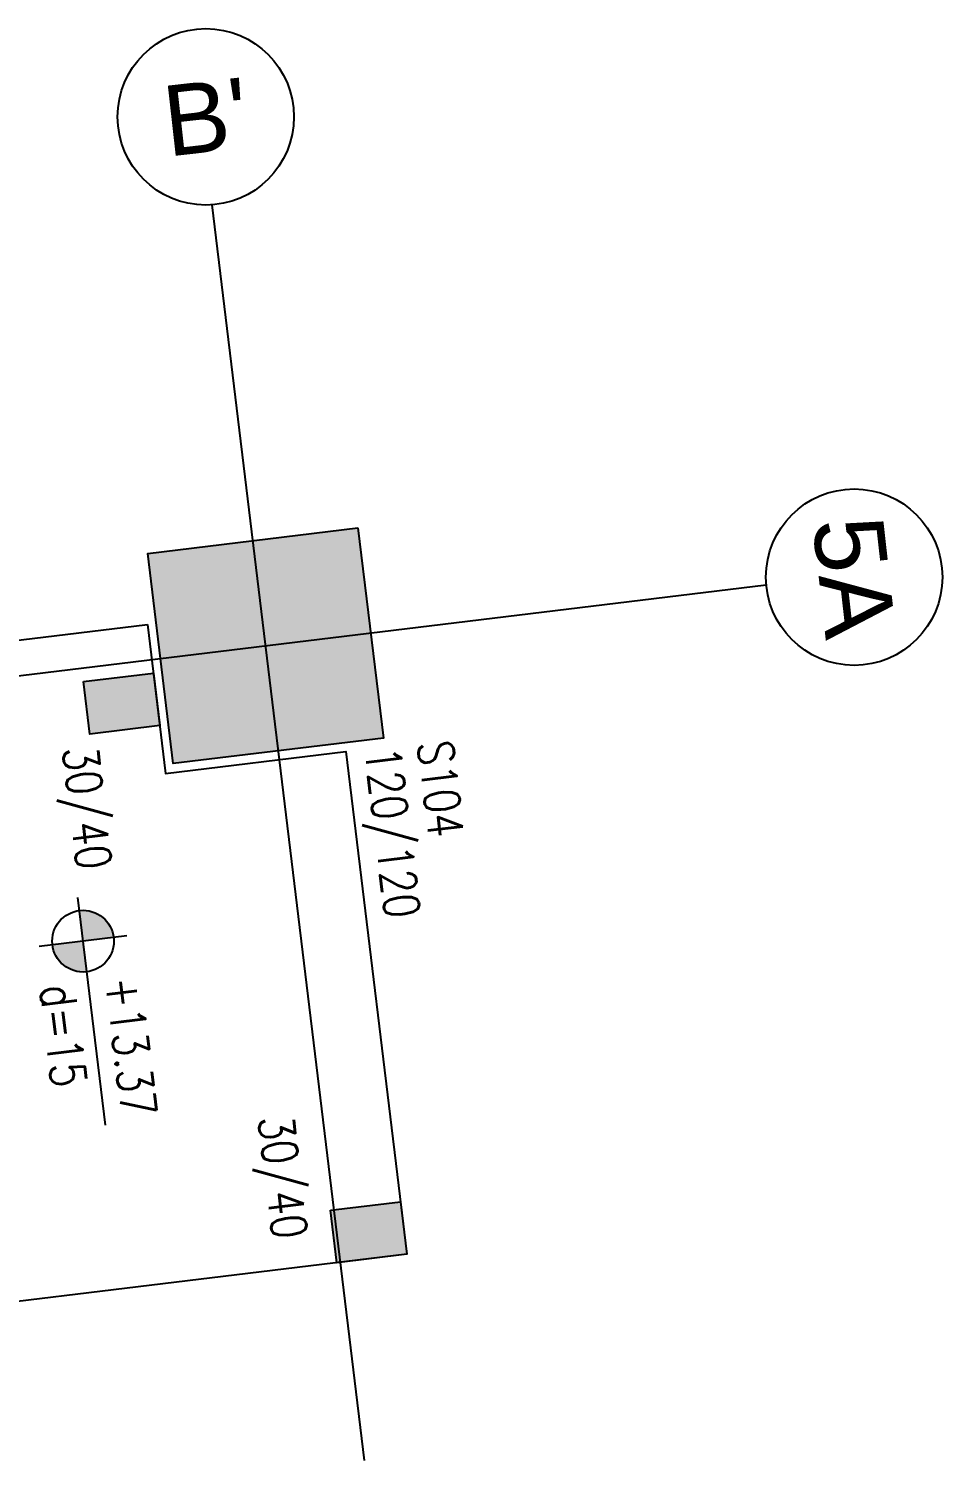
# Model space of a CAD drawing. Header units: millimetres. Extents: x 400382 to 401276, y 4543898 to 4544126.
# Drawn here: x 400492.22 to 400497.4, y 4544066.29 to 4544074.41 of the extents above; entities that cross this region are included whole.
import ezdxf
from ezdxf.enums import TextEntityAlignment as Align

# ---------------------------------------------------------------- set-up
doc = ezdxf.new("R2010")
doc.units = ezdxf.units.MM
doc.linetypes.add('AKS', pattern=[3, 2.5, -0.25, 0, -0.25])
doc.linetypes.add('CONTINU', pattern=[0])
for name, color, linetype in [('aks prota', 2, 'AKS'), ('caks prota', 4, 'Continuous'), ('kesit prota', 1, 'Continuous'), ('kiriş prota', 6, 'Continuous'), ('kolon prota', 1, 'Continuous'), ('kolon tarama prota', 252, 'Continuous'), ('lkolon prota', 4, 'Continuous'), ('st-s_level (kot)', 6, 'Continuous'), ('st-s_levelmark (kot işareti)', 4, 'Continuous'), ('taks prota', 7, 'Continuous'), ('tkolon prota', 6, 'Continuous')]:
    doc.layers.add(name, color=color, linetype=linetype)
doc.styles.add('OLCU', font='romanstw.shx')
doc.styles.add('TAKS', font='Arial Unicode.ttf')
doc.styles.add('tkolon', font='romanstw.shx')

# ---------------------------------------------------------------- blocks, each defined once
blk = doc.blocks.new('PLAN_KOT')
at = {"layer": 'st-s_levelmark (kot işareti)'}
h = blk.add_hatch(color=256, dxfattribs=at)
h.paths.add_polyline_path([(0, 17.5, 0.414214), (-17.5, 0), (0, 0)])
h.paths.add_polyline_path([(17.5, 0), (0, 0), (0, -17.5, 0.414214)])
for p, q in [((0, 25), (0, -25)), ((105, 0), (-25, 0))]:
    blk.add_line(p, q, dxfattribs=at)
blk.add_circle((0, 0), 17.5, dxfattribs=at)
at = {"layer": 'st-s_level (kot)', "color": 6, "style": 'OLCU', "width": 0.8}
for tag, p in [('KOT', (22.67, 9.78)), ('DÖŞEME_KALINLIĞI', (22.67, -27.63))]:
    blk.add_attdef(tag, p, '', height=20, dxfattribs=at)

msp = doc.modelspace()

# ---------------------------------------------------------------- hatches: boundary and pattern name
at = {"layer": 'kolon tarama prota'}
h = msp.add_hatch(color=256, dxfattribs=at)
h.dxf.hatch_style = 1
h.paths.add_polyline_path([(400494.08499, 4544071.57757), (400494.22965, 4544070.38632), (400493.03841, 4544070.24166), (400492.89374, 4544071.43291)])
h = msp.add_hatch(color=256, dxfattribs=at)
h.dxf.hatch_style = 1
h.paths.add_polyline_path([(400489.99717, 4544070.39971), (400490.39426, 4544070.44793), (400490.43042, 4544070.15011), (400490.03334, 4544070.10189)])
h.paths.add_polyline_path([(400490.37613, 4544067.27911), (400490.77322, 4544067.32733), (400490.80938, 4544067.02952), (400490.4123, 4544066.9813)])
h.paths.add_polyline_path([(400493.93002, 4544067.71069), (400494.32711, 4544067.75891), (400494.36327, 4544067.4611), (400493.96619, 4544067.41287)])
h.paths.add_polyline_path([(400492.52858, 4544070.70711), (400492.92566, 4544070.75534), (400492.96182, 4544070.45752), (400492.56474, 4544070.4093)])

# ---------------------------------------------------------------- linework, layer by layer
at = {"layer": 'aks prota', "ltscale": 10}
for p, q in [((400494.12227, 4544066.29353), (400493.25829, 4544073.40811)), ((400488.55231, 4544070.30128), (400496.40061, 4544071.25437))]:
    msp.add_line(p, q, dxfattribs=at)
at = {"layer": 'caks prota', "ltscale": 0.05}
for centre in [(400493.22261, 4544073.90684), (400496.89892, 4544071.2985)]:
    msp.add_circle(centre, 0.5, dxfattribs=at)
at = {"layer": 'kesit prota'}
for points in [[(400492.52858, 4544070.70711), (400492.92566, 4544070.75534), (400492.96182, 4544070.45752), (400492.56474, 4544070.4093)], [(400493.93002, 4544067.71069), (400494.32711, 4544067.75891), (400494.36327, 4544067.4611), (400493.96619, 4544067.41287)]]:
    msp.add_lwpolyline(points, close=True, dxfattribs=at)
at = {"layer": 'kiriş prota'}
msp.add_lwpolyline([(400492.89233, 4544071.0298), (400492.9948, 4544070.18599), (400494.01729, 4544070.31016), (400494.36327, 4544067.4611), (400490.4123, 4544066.9813), (400489.96384, 4544070.67417)], close=True, dxfattribs=at)
at = {"layer": 'kolon prota', "color": 1}
msp.add_lwpolyline([(400494.08499, 4544071.57757), (400494.22965, 4544070.38632), (400493.03841, 4544070.24166), (400492.89374, 4544071.43291)], close=True, dxfattribs=at)

# ---------------------------------------------------------------- block references
at = {"layer": 'st-s_level (kot)', "linetype": 'CONTINU', "ltscale": 0.1, "xscale": 0.01, "yscale": 0.01, "zscale": 0.01, "rotation": 276.9239939588247}
msp.add_blockref('PLAN_KOT', (400492.52692, 4544069.23573), dxfattribs=at).add_auto_attribs({'KOT': '+13.37', 'DÖŞEME_KALINLIĞI': 'd=15'})

# ---------------------------------------------------------------- texts
at = {"layer": 'lkolon prota', "style": 'tkolon', "width": 0.8}
for s, p in [('30/40', (400492.40907, 4544070.32651)), ('120/120', (400494.12381, 4544070.32266)), ('30/40', (400493.51856, 4544068.23315))]:
    msp.add_text(s, height=0.2, rotation=276.923994, dxfattribs=at).set_placement(p)
at = {"layer": 'taks prota', "style": 'TAKS'}
for s, rotation, p in [("B'", 6.429161, (400493.22261, 4544073.90684)), ('5A', 276.429161, (400496.89892, 4544071.2985))]:
    msp.add_text(s, height=0.4, rotation=rotation, dxfattribs=at).set_placement(p, align=Align.MIDDLE_CENTER)
at = {"layer": 'tkolon prota', "style": 'tkolon', "width": 0.8}
msp.add_text('S104', height=0.2, rotation=276.923994, dxfattribs=at).set_placement((400494.42162, 4544070.35883))

doc.saveas('drawing.dxf')
